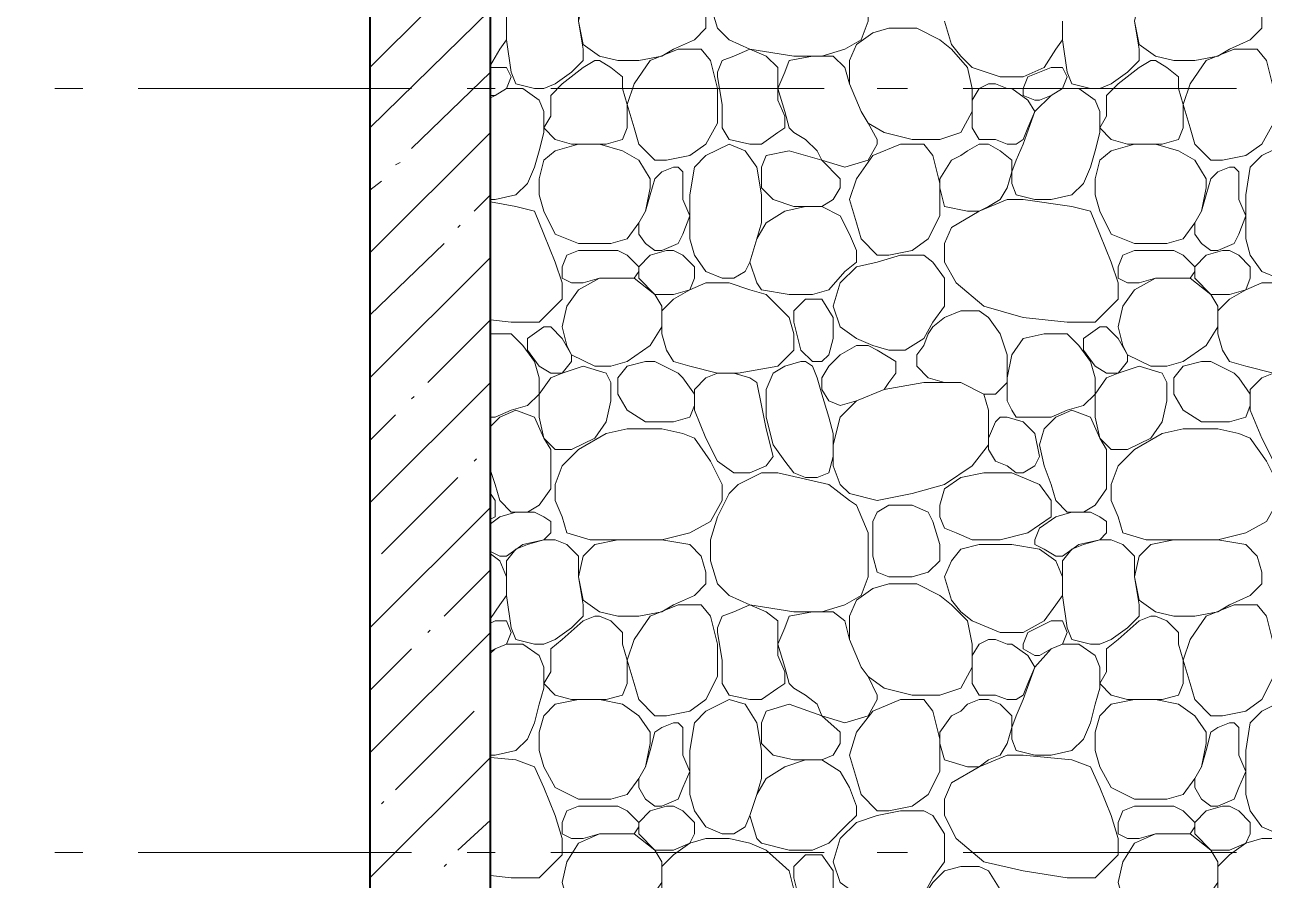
# Model space of a CAD drawing. Header units: millimetres. Extents: x -213547 to 415037, y -3642 to 106956.
# Drawn here: x -167266 to -165000, y 17206 to 18771 of the extents above; entities that cross this region are included whole.
import ezdxf

# ---------------------------------------------------------------- set-up
doc = ezdxf.new("R2010")
doc.units = ezdxf.units.MM

msp = doc.modelspace()

# ---------------------------------------------------------------- linework, layer by layer
at = {"lineweight": 40}
for points in [[(-166414.8, 15685.1), (-166414.8, 15816.5), (-166414.8, 19315.7), (-164711.8, 19315.7), (-164491.5, 19315.7), (-164491.5, 20239.2), (-164491.5, 20459.5), (-164491.5, 21959.2), (-164711.8, 21959.2), (-164711.8, 20459.5), (-168113.6, 20459.5), (-168113.6, 26831), (-168333.9, 26831), (-168333.9, 20239.2), (-168333.9, 16456.2), (-168333.9, 15604.7)], [(-168333.9, 15486), (-168113.6, 15486), (-167914.5, 15486), (-167914.5, 15706.3), (-168113.6, 15706.3), (-168113.6, 16456.2), (-168113.6, 20239.2), (-166635.1, 20239.2), (-166635.1, 19536), (-166635.1, 15816.5), (-166635.1, 15486), (-166414.8, 15486)]]:
    msp.add_lwpolyline(points, dxfattribs=at)
at = {"lineweight": 30}
msp.add_lwpolyline([(-166414.8, 16617.1), (-164711.8, 16617.1), (-164711.8, 19315.7), (-166414.8, 19315.7)], close=True, dxfattribs=at)
at = {"lineweight": 9}
for points in [[(-165859.9, 18714.1), (-165940.4, 18726.8), (-165978.5, 18743.8), (-165999.7, 18765), (-166012.4, 18807.3), (-166012.4, 18845.5), (-165999.7, 18887.8), (-165978.5, 18930.2), (-165961.6, 18947.1), (-165919.2, 18968.3), (-165889.5, 18968.3), (-165796.3, 18947.1), (-165758.2, 18917.5), (-165745.5, 18909), (-165724.3, 18858.2), (-165724.3, 18815.8), (-165724.3, 18777.7), (-165737, 18743.8), (-165766.7, 18726.8), (-165809, 18714.1)], [(-166385.2, 18777.7), (-166385.2, 18807.3), (-166368.2, 18828.5), (-166347.1, 18837), (-166317.4, 18845.5), (-166296.2, 18845.5), (-166275, 18837), (-166253.9, 18815.8), (-166253.9, 18777.7), (-166245.4, 18726.8), (-166245.4, 18714.1), (-166245.4, 18705.7), (-166266.6, 18684.5), (-166296.2, 18663.3), (-166317.4, 18654.8), (-166334.4, 18654.8), (-166368.2, 18663.3), (-166376.7, 18684.5), (-166385.2, 18743.8)], [(-165724.3, 18591.3), (-165694.7, 18574.3), (-165643.8, 18561.6), (-165593, 18561.6), (-165554.9, 18574.3), (-165533.7, 18612.5), (-165533.7, 18654.8), (-165542.2, 18692.9), (-165571.8, 18726.8), (-165593, 18743.8), (-165635.4, 18765), (-165686.2, 18765), (-165715.8, 18756.5), (-165745.5, 18735.3), (-165758.2, 18705.7), (-165758.2, 18663.3), (-165737, 18612.5)], [(-166143.7, 18553.1), (-166152.2, 18582.8), (-166164.9, 18625.2), (-166152.2, 18663.3), (-166122.5, 18705.7), (-166071.7, 18726.8), (-166029.3, 18726.8), (-166012.4, 18705.7), (-165999.7, 18654.8), (-165999.7, 18591.3), (-166020.9, 18553.1), (-166050.5, 18532), (-166092.9, 18523.5), (-166101.4, 18523.5), (-166114.1, 18523.5)], [(-165876.8, 18604), (-165876.8, 18582.8), (-165889.5, 18574.3), (-165919.2, 18553.1), (-165940.4, 18553.1), (-165978.5, 18561.6), (-165991.2, 18582.8), (-165991.2, 18625.2), (-165999.7, 18676), (-165999.7, 18684.5), (-165991.2, 18705.7), (-165970, 18714.1), (-165940.4, 18726.8), (-165910.7, 18714.1), (-165889.5, 18692.9), (-165889.5, 18676), (-165889.5, 18633.6)], [(-165127, 18553.1), (-165135.5, 18582.8), (-165148.2, 18625.2), (-165135.5, 18663.3), (-165105.8, 18705.7), (-165055, 18726.8), (-165012.6, 18726.8), (-164995.7, 18705.7), (-164983, 18654.8), (-164983, 18591.3), (-165004.1, 18553.1), (-165033.8, 18532), (-165076.2, 18523.5), (-165084.6, 18523.5), (-165097.3, 18523.5)], [(-166245.4, 18692.9), (-166283.5, 18663.3), (-166304.7, 18642.1), (-166304.7, 18604), (-166317.4, 18582.8), (-166296.2, 18561.6), (-166266.6, 18553.1), (-166245.4, 18553.1), (-166203, 18553.1), (-166173.4, 18561.6), (-166164.9, 18582.8), (-166164.9, 18625.2), (-166173.4, 18654.8), (-166173.4, 18676), (-166194.6, 18692.9), (-166215.7, 18705.7), (-166224.2, 18705.7)], [(-165228.7, 18692.9), (-165266.8, 18663.3), (-165288, 18642.1), (-165288, 18604), (-165300.7, 18582.8), (-165279.5, 18561.6), (-165249.8, 18553.1), (-165228.7, 18553.1), (-165186.3, 18553.1), (-165156.6, 18561.6), (-165148.2, 18582.8), (-165148.2, 18625.2), (-165156.6, 18654.8), (-165156.6, 18676), (-165177.8, 18692.9), (-165199, 18705.7), (-165207.5, 18705.7)], [(-165368.5, 18654.8), (-165389.6, 18642.1), (-165410.8, 18633.6), (-165419.3, 18633.6), (-165440.5, 18642.1), (-165440.5, 18654.8), (-165432, 18676), (-165389.6, 18692.9), (-165368.5, 18692.9), (-165360, 18676)], [(-165309.2, 18540.4), (-165300.7, 18574.3), (-165300.7, 18612.5), (-165309.2, 18633.6), (-165338.8, 18654.8), (-165368.5, 18654.8), (-165389.6, 18642.1), (-165419.3, 18612.5), (-165432, 18633.6), (-165461.7, 18654.8), (-165470.1, 18654.8), (-165491.3, 18663.3), (-165504, 18663.3), (-165521, 18654.8), (-165533.7, 18633.6), (-165533.7, 18612.5), (-165533.7, 18582.8), (-165521, 18561.6), (-165491.3, 18561.6), (-165470.1, 18553.1), (-165461.7, 18553.1), (-165453.2, 18553.1), (-165440.5, 18561.6), (-165432, 18582.8), (-165419.3, 18612.5), (-165440.5, 18553.1), (-165453.2, 18523.5), (-165461.7, 18502.3), (-165461.7, 18481.1), (-165453.2, 18459.9), (-165419.3, 18451.5), (-165389.6, 18451.5), (-165351.5, 18459.9), (-165330.3, 18481.1), (-165317.6, 18510.8)], [(-165809, 18523.5), (-165775.2, 18489.6), (-165775.2, 18472.7), (-165787.9, 18451.5), (-165809, 18438.8), (-165859.9, 18438.8), (-165898, 18451.5), (-165919.2, 18472.7), (-165919.2, 18510.8), (-165910.7, 18532), (-165868.4, 18540.4)], [(-165737, 18379.5), (-165745.5, 18409.1), (-165758.2, 18451.5), (-165745.5, 18489.6), (-165715.8, 18532), (-165665, 18553.1), (-165622.6, 18553.1), (-165605.7, 18532), (-165593, 18481.1), (-165593, 18421.8), (-165614.2, 18379.5), (-165643.8, 18358.3), (-165686.2, 18349.8), (-165694.7, 18349.8), (-165707.4, 18349.8)], [(-165504, 18438.8), (-165521, 18430.3), (-165542.2, 18430.3), (-165584.5, 18438.8), (-165593, 18472.7), (-165593, 18489.6), (-165571.8, 18523.5), (-165554.9, 18532), (-165542.2, 18540.4), (-165521, 18553.1), (-165504, 18553.1), (-165482.8, 18540.4), (-165461.7, 18523.5), (-165461.7, 18502.3), (-165470.1, 18472.7), (-165482.8, 18451.5)], [(-165584.5, 18371), (-165584.5, 18337.1), (-165563.3, 18299), (-165512.5, 18256.6), (-165440.5, 18235.4), (-165360, 18226.9), (-165309.2, 18226.9), (-165266.8, 18269.3), (-165266.8, 18299), (-165279.5, 18337.1), (-165300.7, 18387.9), (-165317.6, 18430.3), (-165351.5, 18438.8), (-165440.5, 18451.5), (-165470.1, 18451.5), (-165521, 18430.3), (-165571.8, 18400.6)], [(-166080.2, 18358.3), (-166092.9, 18358.3), (-166122.5, 18349.8), (-166143.7, 18328.6), (-166143.7, 18307.4), (-166114.1, 18277.8), (-166080.2, 18277.8), (-166050.5, 18286.3), (-166042, 18307.4), (-166042, 18328.6), (-166063.2, 18349.8)], [(-165063.4, 18358.3), (-165076.2, 18358.3), (-165105.8, 18349.8), (-165127, 18328.6), (-165127, 18307.4), (-165097.3, 18277.8), (-165063.4, 18277.8), (-165033.8, 18286.3), (-165025.3, 18307.4), (-165025.3, 18328.6), (-165046.5, 18349.8)], [(-165745.5, 18328.6), (-165707.4, 18337.1), (-165665, 18349.8), (-165622.6, 18349.8), (-165605.7, 18337.1), (-165584.5, 18307.4), (-165584.5, 18286.3), (-165584.5, 18256.6), (-165605.7, 18226.9), (-165622.6, 18197.3), (-165656.5, 18176.1), (-165686.2, 18176.1), (-165715.8, 18184.6), (-165745.5, 18197.3), (-165775.2, 18218.5), (-165787.9, 18256.6), (-165775.2, 18299)], [(-166266.6, 18167.6), (-166275, 18184.6), (-166283.5, 18218.5), (-166275, 18256.6), (-166253.9, 18286.3), (-166215.7, 18307.4), (-166152.2, 18307.4), (-166114.1, 18277.8), (-166101.4, 18256.6), (-166101.4, 18218.5), (-166122.5, 18184.6), (-166164.9, 18154.9), (-166194.6, 18146.5), (-166224.2, 18146.5)], [(-166080.2, 18154.9), (-166092.9, 18176.1), (-166101.4, 18205.8), (-166101.4, 18248.1), (-166080.2, 18269.3), (-166050.5, 18286.3), (-166020.9, 18299), (-165978.5, 18299), (-165940.4, 18286.3), (-165910.7, 18277.8), (-165868.4, 18235.4), (-165859.9, 18205.8), (-165859.9, 18176.1), (-165889.5, 18146.5), (-165961.6, 18133.7), (-165999.7, 18133.7), (-166050.5, 18146.5)], [(-165249.8, 18167.6), (-165258.3, 18184.6), (-165266.8, 18218.5), (-165258.3, 18256.6), (-165237.1, 18286.3), (-165199, 18307.4), (-165135.5, 18307.4), (-165097.3, 18277.8), (-165084.6, 18256.6), (-165084.6, 18218.5), (-165105.8, 18184.6), (-165148.2, 18154.9), (-165177.8, 18146.5), (-165207.5, 18146.5)], [(-165063.4, 18154.9), (-165076.2, 18176.1), (-165084.6, 18205.8), (-165084.6, 18248.1), (-165063.4, 18269.3), (-165033.8, 18286.3), (-165004.1, 18299), (-164961.8, 18299), (-164923.7, 18286.3), (-164894, 18277.8), (-164851.6, 18235.4), (-164843.2, 18205.8), (-164843.2, 18176.1), (-164872.8, 18146.5), (-164944.8, 18133.7), (-164983, 18133.7), (-165033.8, 18146.5)], [(-165838.7, 18269.3), (-165859.9, 18248.1), (-165859.9, 18226.9), (-165847.2, 18176.1), (-165826, 18154.9), (-165809, 18154.9), (-165796.3, 18167.6), (-165787.9, 18197.3), (-165787.9, 18235.4), (-165809, 18269.3)], [(-166266.6, 18167.6), (-166266.6, 18154.9), (-166283.5, 18133.7), (-166304.7, 18133.7), (-166325.9, 18146.5), (-166347.1, 18176.1), (-166347.1, 18197.3), (-166317.4, 18218.5), (-166304.7, 18218.5), (-166283.5, 18197.3)], [(-165470.1, 18125.3), (-165461.7, 18167.6), (-165440.5, 18197.3), (-165402.4, 18205.8), (-165360, 18205.8), (-165338.8, 18184.6), (-165317.6, 18154.9), (-165309.2, 18125.3), (-165309.2, 18095.6), (-165309.2, 18053.3), (-165300.7, 18015.1), (-165279.5, 17993.9), (-165249.8, 17993.9), (-165207.5, 18015.1), (-165186.3, 18044.8), (-165177.8, 18082.9), (-165177.8, 18116.8), (-165186.3, 18133.7), (-165228.7, 18146.5), (-165266.8, 18133.7), (-165288, 18133.7), (-165309.2, 18146.5), (-165330.3, 18176.1), (-165330.3, 18197.3), (-165300.7, 18218.5), (-165288, 18218.5), (-165266.8, 18197.3), (-165249.8, 18167.6), (-165249.8, 18154.9), (-165266.8, 18133.7), (-165288, 18125.3), (-165309.2, 18095.6), (-165330.3, 18074.4), (-165360, 18066), (-165389.6, 18053.3), (-165410.8, 18053.3), (-165453.2, 18053.3), (-165461.7, 18066), (-165470.1, 18082.9)], [(-166114.1, 18154.9), (-166131, 18154.9), (-166164.9, 18146.5), (-166181.8, 18125.3), (-166181.8, 18095.6), (-166164.9, 18066), (-166131, 18044.8), (-166080.2, 18044.8), (-166050.5, 18053.3), (-166042, 18074.4), (-166042, 18095.6), (-166063.2, 18125.3), (-166071.7, 18133.7)], [(-165847.2, 18154.9), (-165838.7, 18154.9), (-165826, 18146.5), (-165817.5, 18125.3), (-165809, 18095.6), (-165796.3, 18053.3), (-165787.9, 18023.6), (-165787.9, 17981.2), (-165796.3, 17951.6), (-165817.5, 17943.1), (-165838.7, 17943.1), (-165859.9, 17951.6), (-165876.8, 17972.8), (-165898, 18002.4), (-165910.7, 18053.3), (-165910.7, 18104.1), (-165898, 18133.7), (-165876.8, 18146.5)], [(-165097.3, 18154.9), (-165114.3, 18154.9), (-165148.2, 18146.5), (-165165.1, 18125.3), (-165165.1, 18095.6), (-165148.2, 18066), (-165114.3, 18044.8), (-165063.4, 18044.8), (-165033.8, 18053.3), (-165025.3, 18074.4), (-165025.3, 18095.6), (-165046.5, 18125.3), (-165055, 18133.7)], [(-166283.5, 18133.7), (-166245.4, 18146.5), (-166203, 18133.7), (-166194.6, 18116.8), (-166194.6, 18082.9), (-166203, 18044.8), (-166224.2, 18015.1), (-166266.6, 17993.9), (-166296.2, 17993.9), (-166317.4, 18015.1), (-166325.9, 18053.3), (-166325.9, 18095.6), (-166304.7, 18125.3)], [(-165919.2, 18074.4), (-165910.7, 18032.1), (-165898, 17981.2), (-165910.7, 17964.3), (-165940.4, 17951.6), (-165970, 17951.6), (-165999.7, 17972.8), (-166020.9, 18015.1), (-166042, 18066), (-166042, 18104.1), (-166020.9, 18125.3), (-165999.7, 18133.7), (-165970, 18133.7), (-165940.4, 18125.3), (-165927.7, 18116.8)], [(-164902.5, 18074.4), (-164894, 18032.1), (-164881.3, 17981.2), (-164894, 17964.3), (-164923.7, 17951.6), (-164953.3, 17951.6), (-164983, 17972.8), (-165004.1, 18015.1), (-165025.3, 18066), (-165025.3, 18104.1), (-165004.1, 18125.3), (-164983, 18133.7), (-164953.3, 18133.7), (-164923.7, 18125.3), (-164910.9, 18116.8)], [(-165300.7, 18015.1), (-165288, 17993.9), (-165288, 17964.3), (-165288, 17921.9), (-165309.2, 17892.3), (-165330.3, 17879.6), (-165360, 17879.6), (-165381.2, 17900.8), (-165389.6, 17930.4), (-165402.4, 17964.3), (-165410.8, 18002.4), (-165402.4, 18032.1), (-165381.2, 18053.3), (-165351.5, 18066), (-165317.6, 18053.3)], [(-165440.5, 18044.8), (-165470.1, 18053.3), (-165482.8, 18053.3), (-165491.3, 18044.8), (-165504, 18015.1), (-165504, 17993.9), (-165491.3, 17972.8), (-165470.1, 17964.3), (-165453.2, 17951.6), (-165440.5, 17951.6), (-165419.3, 17964.3), (-165410.8, 17981.2), (-165419.3, 18023.6)], [(-166232.7, 17828.7), (-166275, 17841.4), (-166283.5, 17871.1), (-166296.2, 17900.8), (-166296.2, 17930.4), (-166283.5, 17964.3), (-166253.9, 17993.9), (-166203, 18023.6), (-166164.9, 18032.1), (-166101.4, 18032.1), (-166063.2, 18023.6), (-166042, 18015.1), (-166012.4, 17972.8), (-165991.2, 17930.4), (-165991.2, 17900.8), (-166012.4, 17862.6), (-166050.5, 17841.4), (-166101.4, 17828.7), (-166164.9, 17828.7)], [(-165216, 17828.7), (-165258.3, 17841.4), (-165266.8, 17871.1), (-165279.5, 17900.8), (-165279.5, 17930.4), (-165266.8, 17964.3), (-165237.1, 17993.9), (-165186.3, 18023.6), (-165148.2, 18032.1), (-165084.6, 18032.1), (-165046.5, 18023.6), (-165025.3, 18015.1), (-164995.7, 17972.8), (-164974.5, 17930.4), (-164974.5, 17900.8), (-164995.7, 17862.6), (-165033.8, 17841.4), (-165084.6, 17828.7), (-165148.2, 17828.7)], [(-165859.9, 17697.4), (-165940.4, 17710.1), (-165978.5, 17727.1), (-165999.7, 17748.2), (-166012.4, 17790.6), (-166012.4, 17828.7), (-165999.7, 17871.1), (-165978.5, 17913.5), (-165961.6, 17930.4), (-165919.2, 17951.6), (-165889.5, 17951.6), (-165796.3, 17930.4), (-165758.2, 17900.8), (-165745.5, 17892.3), (-165724.3, 17841.4), (-165724.3, 17799.1), (-165724.3, 17761), (-165737, 17727.1), (-165766.7, 17710.1), (-165809, 17697.4)], [(-165593, 17871.1), (-165584.5, 17849.9), (-165563.3, 17841.4), (-165533.7, 17828.7), (-165482.8, 17828.7), (-165432, 17841.4), (-165389.6, 17871.1), (-165389.6, 17900.8), (-165410.8, 17930.4), (-165461.7, 17951.6), (-165512.5, 17951.6), (-165554.9, 17943.1), (-165584.5, 17921.9), (-165593, 17892.3)], [(-165715.8, 17799.1), (-165707.4, 17769.4), (-165686.2, 17761), (-165643.8, 17761), (-165614.2, 17769.4), (-165593, 17790.6), (-165593, 17820.3), (-165605.7, 17862.6), (-165614.2, 17879.6), (-165643.8, 17892.3), (-165686.2, 17892.3), (-165707.4, 17879.6), (-165715.8, 17862.6)], [(-165410.8, 17849.9), (-165419.3, 17828.7), (-165419.3, 17820.3), (-165402.4, 17811.8), (-165381.2, 17799.1), (-165368.5, 17799.1), (-165338.8, 17820.3), (-165300.7, 17828.7), (-165288, 17841.4), (-165288, 17862.6), (-165300.7, 17871.1), (-165317.6, 17879.6), (-165351.5, 17879.6), (-165381.2, 17871.1)], [(-166385.2, 17761), (-166385.2, 17790.6), (-166368.2, 17811.8), (-166347.1, 17820.3), (-166317.4, 17828.7), (-166296.2, 17828.7), (-166275, 17820.3), (-166253.9, 17799.1), (-166253.9, 17761), (-166245.4, 17710.1), (-166245.4, 17697.4), (-166245.4, 17688.9), (-166266.6, 17667.8), (-166296.2, 17646.6), (-166317.4, 17638.1), (-166334.4, 17638.1), (-166368.2, 17646.6), (-166376.7, 17667.8), (-166385.2, 17727.1)], [(-165461.7, 17820.3), (-165491.3, 17820.3), (-165521, 17820.3), (-165554.9, 17811.8), (-165571.8, 17790.6), (-165584.5, 17761), (-165571.8, 17718.6), (-165554.9, 17697.4), (-165533.7, 17680.5), (-165482.8, 17659.3), (-165440.5, 17659.3), (-165402.4, 17680.5), (-165381.2, 17710.1), (-165368.5, 17727.1), (-165360, 17667.8), (-165351.5, 17646.6), (-165317.6, 17638.1), (-165300.7, 17638.1), (-165279.5, 17646.6), (-165249.8, 17667.8), (-165228.7, 17688.9), (-165228.7, 17697.4), (-165228.7, 17710.1), (-165237.1, 17761), (-165237.1, 17799.1), (-165258.3, 17820.3), (-165279.5, 17828.7), (-165300.7, 17828.7), (-165330.3, 17820.3), (-165351.5, 17811.8), (-165368.5, 17790.6), (-165368.5, 17761), (-165381.2, 17790.6), (-165410.8, 17811.8)], [(-165724.3, 17578.8), (-165694.7, 17557.6), (-165643.8, 17544.9), (-165593, 17544.9), (-165554.9, 17557.6), (-165533.7, 17595.7), (-165533.7, 17638.1), (-165542.2, 17680.5), (-165571.8, 17710.1), (-165593, 17727.1), (-165635.4, 17748.2), (-165686.2, 17748.2), (-165715.8, 17739.8), (-165745.5, 17718.6), (-165758.2, 17688.9), (-165758.2, 17646.6), (-165737, 17595.7)], [(-166143.7, 17536.4), (-166152.2, 17566.1), (-166164.9, 17608.4), (-166152.2, 17646.6), (-166122.5, 17688.9), (-166071.7, 17710.1), (-166029.3, 17710.1), (-166012.4, 17688.9), (-165999.7, 17638.1), (-165999.7, 17578.8), (-166020.9, 17536.4), (-166050.5, 17515.2), (-166092.9, 17506.8), (-166101.4, 17506.8), (-166114.1, 17506.8)], [(-165876.8, 17587.3), (-165876.8, 17566.1), (-165889.5, 17557.6), (-165919.2, 17536.4), (-165940.4, 17536.4), (-165978.5, 17544.9), (-165991.2, 17566.1), (-165991.2, 17608.4), (-165999.7, 17659.3), (-165999.7, 17667.8), (-165991.2, 17688.9), (-165970, 17697.4), (-165940.4, 17710.1), (-165910.7, 17697.4), (-165889.5, 17680.5), (-165889.5, 17659.3), (-165889.5, 17616.9)], [(-165127, 17536.4), (-165135.5, 17566.1), (-165148.2, 17608.4), (-165135.5, 17646.6), (-165105.8, 17688.9), (-165055, 17710.1), (-165012.6, 17710.1), (-164995.7, 17688.9), (-164983, 17638.1), (-164983, 17578.8), (-165004.1, 17536.4), (-165033.8, 17515.2), (-165076.2, 17506.8), (-165084.6, 17506.8), (-165097.3, 17506.8)], [(-166245.4, 17680.5), (-166283.5, 17646.6), (-166304.7, 17629.6), (-166304.7, 17587.3), (-166317.4, 17566.1), (-166296.2, 17544.9), (-166266.6, 17536.4), (-166245.4, 17536.4), (-166203, 17536.4), (-166173.4, 17544.9), (-166164.9, 17566.1), (-166164.9, 17608.4), (-166173.4, 17638.1), (-166173.4, 17659.3), (-166194.6, 17680.5), (-166215.7, 17688.9), (-166224.2, 17688.9)], [(-165368.5, 17638.1), (-165389.6, 17629.6), (-165410.8, 17616.9), (-165419.3, 17616.9), (-165440.5, 17629.6), (-165440.5, 17638.1), (-165432, 17659.3), (-165389.6, 17680.5), (-165368.5, 17680.5), (-165360, 17659.3)], [(-165228.7, 17680.5), (-165266.8, 17646.6), (-165288, 17629.6), (-165288, 17587.3), (-165300.7, 17566.1), (-165279.5, 17544.9), (-165249.8, 17536.4), (-165228.7, 17536.4), (-165186.3, 17536.4), (-165156.6, 17544.9), (-165148.2, 17566.1), (-165148.2, 17608.4), (-165156.6, 17638.1), (-165156.6, 17659.3), (-165177.8, 17680.5), (-165199, 17688.9), (-165207.5, 17688.9)], [(-165309.2, 17528), (-165300.7, 17557.6), (-165300.7, 17595.7), (-165309.2, 17616.9), (-165338.8, 17638.1), (-165368.5, 17638.1), (-165389.6, 17629.6), (-165419.3, 17595.7), (-165432, 17616.9), (-165461.7, 17638.1), (-165470.1, 17638.1), (-165491.3, 17646.6), (-165504, 17646.6), (-165521, 17638.1), (-165533.7, 17616.9), (-165533.7, 17595.7), (-165533.7, 17566.1), (-165521, 17544.9), (-165491.3, 17544.9), (-165470.1, 17536.4), (-165461.7, 17536.4), (-165453.2, 17536.4), (-165440.5, 17544.9), (-165432, 17566.1), (-165419.3, 17595.7), (-165440.5, 17536.4), (-165453.2, 17506.8), (-165461.7, 17485.6), (-165461.7, 17464.4), (-165453.2, 17443.2), (-165419.3, 17434.8), (-165389.6, 17434.8), (-165351.5, 17443.2), (-165330.3, 17464.4), (-165317.6, 17494.1)], [(-165809, 17506.8), (-165775.2, 17477.1), (-165775.2, 17455.9), (-165787.9, 17434.8), (-165809, 17426.3), (-165859.9, 17426.3), (-165898, 17434.8), (-165919.2, 17455.9), (-165919.2, 17494.1), (-165910.7, 17515.2), (-165868.4, 17528)], [(-165737, 17362.7), (-165745.5, 17392.4), (-165758.2, 17434.8), (-165745.5, 17477.1), (-165715.8, 17515.2), (-165665, 17536.4), (-165622.6, 17536.4), (-165605.7, 17515.2), (-165593, 17464.4), (-165593, 17405.1), (-165614.2, 17362.7), (-165643.8, 17341.6), (-165686.2, 17333.1), (-165694.7, 17333.1), (-165707.4, 17333.1)], [(-165504, 17426.3), (-165521, 17413.6), (-165542.2, 17413.6), (-165584.5, 17426.3), (-165593, 17455.9), (-165593, 17477.1), (-165571.8, 17506.8), (-165554.9, 17515.2), (-165542.2, 17528), (-165521, 17536.4), (-165504, 17536.4), (-165482.8, 17528), (-165461.7, 17506.8), (-165461.7, 17485.6), (-165470.1, 17455.9), (-165482.8, 17434.8)], [(-165584.5, 17354.3), (-165584.5, 17324.6), (-165563.3, 17282.2), (-165512.5, 17239.9), (-165440.5, 17222.9), (-165360, 17210.2), (-165309.2, 17210.2), (-165266.8, 17252.6), (-165266.8, 17282.2), (-165279.5, 17324.6), (-165300.7, 17375.4), (-165317.6, 17413.6), (-165351.5, 17426.3), (-165440.5, 17434.8), (-165470.1, 17434.8), (-165521, 17413.6), (-165571.8, 17383.9)], [(-166080.2, 17341.6), (-166092.9, 17341.6), (-166122.5, 17333.1), (-166143.7, 17311.9), (-166143.7, 17290.7), (-166114.1, 17261.1), (-166080.2, 17261.1), (-166050.5, 17273.8), (-166042, 17290.7), (-166042, 17311.9), (-166063.2, 17333.1)], [(-165063.4, 17341.6), (-165076.2, 17341.6), (-165105.8, 17333.1), (-165127, 17311.9), (-165127, 17290.7), (-165097.3, 17261.1), (-165063.4, 17261.1), (-165033.8, 17273.8), (-165025.3, 17290.7), (-165025.3, 17311.9), (-165046.5, 17333.1)], [(-165745.5, 17311.9), (-165707.4, 17324.6), (-165665, 17333.1), (-165622.6, 17333.1), (-165605.7, 17324.6), (-165584.5, 17290.7), (-165584.5, 17273.8), (-165584.5, 17239.9), (-165605.7, 17210.2), (-165622.6, 17180.6), (-165656.5, 17159.4), (-165686.2, 17159.4), (-165715.8, 17172.1), (-165745.5, 17180.6), (-165775.2, 17201.8), (-165787.9, 17239.9), (-165775.2, 17282.2)], [(-166266.6, 17150.9), (-166275, 17172.1), (-166283.5, 17201.8), (-166275, 17239.9), (-166253.9, 17273.8), (-166215.7, 17290.7), (-166152.2, 17290.7), (-166114.1, 17261.1), (-166101.4, 17239.9), (-166101.4, 17201.8), (-166122.5, 17172.1), (-166164.9, 17138.2), (-166194.6, 17129.7), (-166224.2, 17129.7)], [(-166080.2, 17138.2), (-166092.9, 17159.4), (-166101.4, 17189), (-166101.4, 17231.4), (-166080.2, 17252.6), (-166050.5, 17273.8), (-166020.9, 17282.2), (-165978.5, 17282.2), (-165940.4, 17273.8), (-165910.7, 17261.1), (-165868.4, 17222.9), (-165859.9, 17189), (-165859.9, 17159.4), (-165889.5, 17129.7), (-165961.6, 17121.3), (-165999.7, 17121.3), (-166050.5, 17129.7)], [(-165249.8, 17150.9), (-165258.3, 17172.1), (-165266.8, 17201.8), (-165258.3, 17239.9), (-165237.1, 17273.8), (-165199, 17290.7), (-165135.5, 17290.7), (-165097.3, 17261.1), (-165084.6, 17239.9), (-165084.6, 17201.8), (-165105.8, 17172.1), (-165148.2, 17138.2), (-165177.8, 17129.7), (-165207.5, 17129.7)], [(-165063.4, 17138.2), (-165076.2, 17159.4), (-165084.6, 17189), (-165084.6, 17231.4), (-165063.4, 17252.6), (-165033.8, 17273.8), (-165004.1, 17282.2), (-164961.8, 17282.2), (-164923.7, 17273.8), (-164894, 17261.1), (-164851.6, 17222.9), (-164843.2, 17189), (-164843.2, 17159.4), (-164872.8, 17129.7), (-164944.8, 17121.3), (-164983, 17121.3), (-165033.8, 17129.7)], [(-165838.7, 17252.6), (-165859.9, 17231.4), (-165859.9, 17210.2), (-165847.2, 17159.4), (-165826, 17138.2), (-165809, 17138.2), (-165796.3, 17150.9), (-165787.9, 17180.6), (-165787.9, 17222.9), (-165809, 17252.6)]]:
    msp.add_lwpolyline(points, close=True, dxfattribs=at)
for points in [[(-166101.4, 18845.5), (-166050.5, 18837), (-166029.3, 18815.8), (-166020.9, 18786.1), (-166020.9, 18765), (-166042, 18743.8), (-166080.2, 18726.8), (-166101.4, 18714.1), (-166143.7, 18705.7), (-166181.8, 18705.7), (-166215.7, 18714.1), (-166245.4, 18735.3), (-166253.9, 18777.7), (-166245.4, 18815.8), (-166224.2, 18837), (-166181.8, 18845.5), (-166122.5, 18845.5)], [(-165084.6, 18845.5), (-165033.8, 18837), (-165012.6, 18815.8), (-165004.1, 18786.1), (-165004.1, 18765), (-165025.3, 18743.8), (-165063.4, 18726.8), (-165084.6, 18714.1), (-165127, 18705.7), (-165165.1, 18705.7), (-165199, 18714.1), (-165228.7, 18735.3), (-165237.1, 18777.7), (-165228.7, 18815.8), (-165207.5, 18837), (-165165.1, 18845.5), (-165105.8, 18845.5)], [(-166635.1, 18582.8), (-166414.8, 18798.9)], [(-166635.1, 18692.9), (-166529.2, 18798.9)], [(-165584.5, 18777.7), (-165571.8, 18735.3), (-165554.9, 18714.1), (-165533.7, 18692.9), (-165482.8, 18676), (-165440.5, 18676), (-165402.4, 18692.9), (-165381.2, 18726.8), (-165368.5, 18743.8), (-165360, 18684.5), (-165351.5, 18663.3), (-165317.6, 18654.8), (-165300.7, 18654.8), (-165279.5, 18663.3), (-165249.8, 18684.5), (-165228.7, 18705.7), (-165228.7, 18714.1), (-165228.7, 18726.8), (-165237.1, 18777.7)], [(-165368.5, 18743.8), (-165368.5, 18777.7)], [(-166414.8, 18697.2), (-166397.9, 18726.8), (-166385.2, 18743.8)], [(-165758.2, 18663.3), (-165766.7, 18692.9), (-165787.9, 18714.1), (-165826, 18714.1), (-165868.4, 18705.7), (-165876.8, 18684.5), (-165889.5, 18654.8), (-165876.8, 18612.5), (-165868.4, 18582.8), (-165859.9, 18574.3), (-165838.7, 18561.6), (-165817.5, 18540.4), (-165809, 18523.5), (-165766.7, 18510.8), (-165724.3, 18523.5), (-165707.4, 18553.1), (-165707.4, 18561.6), (-165724.3, 18591.3)], [(-166558.9, 18544.7), (-166414.8, 18684.5)], [(-166414.8, 18692.9), (-166406.4, 18692.9), (-166385.2, 18692.9), (-166376.7, 18676), (-166385.2, 18654.8), (-166406.4, 18642.1), (-166414.8, 18642.1)], [(-167211.3, 18654.8), (-167160.4, 18654.8)], [(-167058.8, 18654.8), (-166558.9, 18654.8)], [(-166457.2, 18654.8), (-166406.4, 18654.8)], [(-166414.8, 18451.5), (-166406.4, 18451.5), (-166368.2, 18459.9), (-166347.1, 18481.1), (-166334.4, 18510.8), (-166325.9, 18540.4), (-166317.4, 18574.3), (-166317.4, 18612.5), (-166325.9, 18633.6), (-166355.5, 18654.8), (-166385.2, 18654.8), (-166406.4, 18642.1), (-166414.8, 18637.9)], [(-166304.7, 18654.8), (-165804.8, 18654.8)], [(-165707.4, 18654.8), (-165652.3, 18654.8)], [(-165550.6, 18654.8), (-165050.7, 18654.8)], [(-166635.1, 18354), (-166414.8, 18574.3)], [(-166131, 18430.3), (-166143.7, 18409.1), (-166164.9, 18379.5), (-166194.6, 18371), (-166253.9, 18371), (-166296.2, 18387.9), (-166317.4, 18430.3), (-166325.9, 18459.9), (-166325.9, 18489.6), (-166317.4, 18523.5), (-166296.2, 18540.4), (-166253.9, 18553.1), (-166215.7, 18553.1), (-166173.4, 18540.4), (-166143.7, 18523.5), (-166122.5, 18489.6), (-166122.5, 18472.7), (-166131, 18430.3), (-166122.5, 18459.9), (-166114.1, 18489.6), (-166101.4, 18502.3), (-166080.2, 18510.8), (-166071.7, 18510.8), (-166063.2, 18502.3), (-166063.2, 18451.5), (-166050.5, 18421.8), (-166063.2, 18387.9), (-166071.7, 18371), (-166101.4, 18358.3), (-166114.1, 18358.3), (-166131, 18371), (-166143.7, 18387.9), (-166143.7, 18409.1)], [(-165940.4, 18337.1), (-165948.8, 18320.1), (-165970, 18307.4), (-165991.2, 18307.4), (-166020.9, 18320.1), (-166042, 18349.8), (-166050.5, 18379.5), (-166050.5, 18409.1), (-166050.5, 18459.9), (-166042, 18510.8), (-166020.9, 18532), (-165978.5, 18553.1), (-165948.8, 18540.4), (-165927.7, 18510.8), (-165919.2, 18459.9), (-165919.2, 18409.1), (-165927.7, 18379.5)], [(-165605.7, 18561.6), (-165643.8, 18561.6)], [(-165114.3, 18430.3), (-165127, 18409.1), (-165148.2, 18379.5), (-165177.8, 18371), (-165237.1, 18371), (-165279.5, 18387.9), (-165300.7, 18430.3), (-165309.2, 18459.9), (-165309.2, 18489.6), (-165300.7, 18523.5), (-165279.5, 18540.4), (-165237.1, 18553.1), (-165199, 18553.1), (-165156.6, 18540.4), (-165127, 18523.5), (-165105.8, 18489.6), (-165105.8, 18472.7), (-165114.3, 18430.3), (-165105.8, 18459.9), (-165097.3, 18489.6), (-165084.6, 18502.3), (-165063.4, 18510.8), (-165055, 18510.8), (-165046.5, 18502.3), (-165046.5, 18451.5), (-165033.8, 18421.8), (-165046.5, 18387.9), (-165055, 18371), (-165084.6, 18358.3), (-165097.3, 18358.3), (-165114.3, 18371), (-165127, 18387.9), (-165127, 18409.1)], [(-164923.7, 18337.1), (-164932.1, 18320.1), (-164953.3, 18307.4), (-164974.5, 18307.4), (-165004.1, 18320.1), (-165025.3, 18349.8), (-165033.8, 18379.5), (-165033.8, 18409.1), (-165033.8, 18459.9), (-165025.3, 18510.8), (-165004.1, 18532), (-164961.8, 18553.1), (-164932.1, 18540.4), (-164910.9, 18510.8), (-164902.5, 18459.9), (-164902.5, 18409.1), (-164910.9, 18379.5)], [(-166588.5, 18515), (-166580.1, 18519.3)], [(-166635.1, 18468.4), (-166614, 18485.4)], [(-166444.5, 18430.3), (-166414.8, 18459.9)], [(-166414.8, 18231.2), (-166376.7, 18226.9), (-166325.9, 18226.9), (-166283.5, 18269.3), (-166283.5, 18299), (-166296.2, 18337.1), (-166317.4, 18387.9), (-166334.4, 18430.3), (-166368.2, 18438.8), (-166414.8, 18447.2)], [(-165919.2, 18286.3), (-165927.7, 18299), (-165940.4, 18337.1), (-165927.7, 18379.5), (-165910.7, 18409.1), (-165876.8, 18430.3), (-165838.7, 18438.8), (-165809, 18438.8), (-165775.2, 18421.8), (-165758.2, 18387.9), (-165745.5, 18358.3), (-165745.5, 18337.1), (-165766.7, 18320.1), (-165796.3, 18286.3), (-165826, 18277.8), (-165868.4, 18277.8), (-165919.2, 18286.3), (-165868.4, 18277.8)], [(-166474.2, 18400.6), (-166469.9, 18404.9)], [(-166635.1, 18239.7), (-166499.6, 18371)], [(-166143.7, 18328.6), (-166164.9, 18349.8), (-166181.8, 18358.3), (-166224.2, 18358.3), (-166253.9, 18358.3), (-166275, 18349.8), (-166283.5, 18328.6), (-166283.5, 18307.4), (-166266.6, 18299), (-166245.4, 18299), (-166215.7, 18307.4), (-166152.2, 18307.4), (-166143.7, 18320.1)], [(-165127, 18328.6), (-165148.2, 18349.8), (-165165.1, 18358.3), (-165207.5, 18358.3), (-165237.1, 18358.3), (-165258.3, 18349.8), (-165266.8, 18328.6), (-165266.8, 18307.4), (-165249.8, 18299), (-165228.7, 18299), (-165199, 18307.4), (-165135.5, 18307.4), (-165127, 18320.1)], [(-166635.1, 18125.3), (-166414.8, 18345.6)], [(-165470.1, 18104.1), (-165470.1, 18133.7), (-165470.1, 18167.6), (-165482.8, 18205.8), (-165504, 18235.4), (-165521, 18248.1), (-165554.9, 18248.1), (-165584.5, 18235.4), (-165605.7, 18218.5), (-165614.2, 18205.8), (-165622.6, 18184.6), (-165635.4, 18167.6), (-165635.4, 18146.5), (-165614.2, 18125.3), (-165584.5, 18116.8)], [(-166529.2, 18116.8), (-166414.8, 18231.2)], [(-166414.8, 18205.8), (-166376.7, 18205.8), (-166355.5, 18184.6), (-166334.4, 18154.9), (-166325.9, 18125.3), (-166325.9, 18095.6), (-166347.1, 18074.4), (-166376.7, 18066), (-166406.4, 18053.3), (-166414.8, 18053.3)], [(-165512.5, 18095.6), (-165554.9, 18116.8), (-165622.6, 18116.8), (-165694.7, 18104.1), (-165686.2, 18116.8), (-165673.5, 18133.7), (-165673.5, 18154.9), (-165707.4, 18176.1), (-165724.3, 18184.6), (-165745.5, 18184.6), (-165775.2, 18167.6), (-165796.3, 18146.5), (-165809, 18125.3), (-165809, 18104.1), (-165796.3, 18082.9), (-165775.2, 18074.4), (-165745.5, 18082.9), (-165694.7, 18104.1)], [(-166635.1, 17896.5), (-166414.8, 18116.8)], [(-165470.1, 18116.8), (-165491.3, 18095.6), (-165512.5, 18095.6), (-165504, 18066), (-165504, 18002.4), (-165533.7, 17964.3), (-165584.5, 17930.4), (-165643.8, 17913.5), (-165707.4, 17900.8), (-165758.2, 17913.5), (-165775.2, 17930.4), (-165787.9, 17964.3), (-165787.9, 18002.4), (-165775.2, 18053.3), (-165745.5, 18082.9)], [(-166558.9, 18087.1), (-166554.6, 18091.4)], [(-165910.7, 18053.3), (-165910.7, 18095.6)], [(-166414.8, 18036.3), (-166397.9, 18053.3), (-166368.2, 18066), (-166334.4, 18053.3), (-166317.4, 18015.1), (-166304.7, 17993.9), (-166304.7, 17964.3), (-166304.7, 17921.9), (-166325.9, 17892.3), (-166347.1, 17879.6), (-166376.7, 17879.6), (-166397.9, 17900.8), (-166406.4, 17930.4), (-166414.8, 17955.8)], [(-166635.1, 18010.9), (-166588.5, 18057.5)], [(-166414.8, 18002.4), (-166414.8, 18002.4)], [(-166444.5, 17972.8), (-166440.3, 17977)], [(-166614, 17803.3), (-166474.2, 17943.1)], [(-166414.8, 17913.5), (-166406.4, 17900.8), (-166406.4, 17871.1), (-166414.8, 17866.9)], [(-166635.1, 17667.8), (-166414.8, 17888)], [(-166414.8, 17807.6), (-166397.9, 17799.1), (-166385.2, 17799.1), (-166355.5, 17820.3), (-166317.4, 17828.7), (-166304.7, 17841.4), (-166304.7, 17862.6), (-166317.4, 17871.1), (-166334.4, 17879.6), (-166368.2, 17879.6), (-166397.9, 17871.1), (-166414.8, 17858.4)], [(-166101.4, 17828.7), (-166050.5, 17820.3), (-166029.3, 17799.1), (-166020.9, 17769.4), (-166020.9, 17748.2), (-166042, 17727.1), (-166080.2, 17710.1), (-166101.4, 17697.4), (-166143.7, 17688.9), (-166181.8, 17688.9), (-166215.7, 17697.4), (-166245.4, 17718.6), (-166253.9, 17761), (-166245.4, 17799.1), (-166224.2, 17820.3), (-166181.8, 17828.7), (-166122.5, 17828.7)], [(-165084.6, 17828.7), (-165033.8, 17820.3), (-165012.6, 17799.1), (-165004.1, 17769.4), (-165004.1, 17748.2), (-165025.3, 17727.1), (-165063.4, 17710.1), (-165084.6, 17697.4), (-165127, 17688.9), (-165165.1, 17688.9), (-165199, 17697.4), (-165228.7, 17718.6), (-165237.1, 17761), (-165228.7, 17799.1), (-165207.5, 17820.3), (-165165.1, 17828.7), (-165105.8, 17828.7)], [(-166385.2, 17761), (-166397.9, 17790.6), (-166414.8, 17803.3)], [(-166499.6, 17688.9), (-166414.8, 17773.7)], [(-165368.5, 17727.1), (-165368.5, 17761)], [(-166414.8, 17684.7), (-166397.9, 17710.1), (-166385.2, 17727.1)], [(-166414.8, 17676.2), (-166406.4, 17680.5), (-166385.2, 17680.5), (-166376.7, 17659.3), (-166385.2, 17638.1), (-166406.4, 17629.6), (-166414.8, 17625.4)], [(-165758.2, 17646.6), (-165766.7, 17680.5), (-165787.9, 17697.4), (-165826, 17697.4), (-165868.4, 17688.9), (-165876.8, 17667.8), (-165889.5, 17638.1), (-165876.8, 17595.7), (-165868.4, 17566.1), (-165859.9, 17557.6), (-165838.7, 17544.9), (-165817.5, 17528), (-165809, 17506.8), (-165766.7, 17494.1), (-165724.3, 17506.8), (-165707.4, 17536.4), (-165707.4, 17544.9), (-165724.3, 17578.8)], [(-166635.1, 17439), (-166414.8, 17659.3)], [(-166529.2, 17659.3), (-166525, 17663.5)], [(-166414.8, 17434.8), (-166406.4, 17434.8), (-166368.2, 17443.2), (-166347.1, 17464.4), (-166334.4, 17494.1), (-166325.9, 17528), (-166317.4, 17557.6), (-166317.4, 17595.7), (-166325.9, 17616.9), (-166355.5, 17638.1), (-166385.2, 17638.1), (-166406.4, 17629.6), (-166414.8, 17621.2)], [(-166635.1, 17553.4), (-166558.9, 17629.6)], [(-166414.8, 17544.9), (-166414.8, 17544.9)], [(-165605.7, 17544.9), (-165643.8, 17544.9)], [(-166131, 17413.6), (-166143.7, 17392.4), (-166164.9, 17362.7), (-166194.6, 17354.3), (-166253.9, 17354.3), (-166296.2, 17375.4), (-166317.4, 17413.6), (-166325.9, 17443.2), (-166325.9, 17477.1), (-166317.4, 17506.8), (-166296.2, 17528), (-166253.9, 17536.4), (-166215.7, 17536.4), (-166173.4, 17528), (-166143.7, 17506.8), (-166122.5, 17477.1), (-166122.5, 17455.9), (-166131, 17413.6), (-166122.5, 17443.2), (-166114.1, 17477.1), (-166101.4, 17485.6), (-166080.2, 17494.1), (-166071.7, 17494.1), (-166063.2, 17485.6), (-166063.2, 17434.8), (-166050.5, 17405.1), (-166063.2, 17375.4), (-166071.7, 17354.3), (-166101.4, 17341.6), (-166114.1, 17341.6), (-166131, 17354.3), (-166143.7, 17375.4), (-166143.7, 17392.4)], [(-165940.4, 17324.6), (-165948.8, 17303.4), (-165970, 17290.7), (-165991.2, 17290.7), (-166020.9, 17303.4), (-166042, 17333.1), (-166050.5, 17362.7), (-166050.5, 17392.4), (-166050.5, 17443.2), (-166042, 17494.1), (-166020.9, 17515.2), (-165978.5, 17536.4), (-165948.8, 17528), (-165927.7, 17494.1), (-165919.2, 17443.2), (-165919.2, 17392.4), (-165927.7, 17362.7)], [(-165114.3, 17413.6), (-165127, 17392.4), (-165148.2, 17362.7), (-165177.8, 17354.3), (-165237.1, 17354.3), (-165279.5, 17375.4), (-165300.7, 17413.6), (-165309.2, 17443.2), (-165309.2, 17477.1), (-165300.7, 17506.8), (-165279.5, 17528), (-165237.1, 17536.4), (-165199, 17536.4), (-165156.6, 17528), (-165127, 17506.8), (-165105.8, 17477.1), (-165105.8, 17455.9), (-165114.3, 17413.6), (-165105.8, 17443.2), (-165097.3, 17477.1), (-165084.6, 17485.6), (-165063.4, 17494.1), (-165055, 17494.1), (-165046.5, 17485.6), (-165046.5, 17434.8), (-165033.8, 17405.1), (-165046.5, 17375.4), (-165055, 17354.3), (-165084.6, 17341.6), (-165097.3, 17341.6), (-165114.3, 17354.3), (-165127, 17375.4), (-165127, 17392.4)], [(-164923.7, 17324.6), (-164932.1, 17303.4), (-164953.3, 17290.7), (-164974.5, 17290.7), (-165004.1, 17303.4), (-165025.3, 17333.1), (-165033.8, 17362.7), (-165033.8, 17392.4), (-165033.8, 17443.2), (-165025.3, 17494.1), (-165004.1, 17515.2), (-164961.8, 17536.4), (-164932.1, 17528), (-164910.9, 17494.1), (-164902.5, 17443.2), (-164902.5, 17392.4), (-164910.9, 17362.7)], [(-166588.5, 17371.2), (-166444.5, 17515.2)], [(-166635.1, 17210.2), (-166414.8, 17430.5)], [(-166414.8, 17214.5), (-166376.7, 17210.2), (-166325.9, 17210.2), (-166283.5, 17252.6), (-166283.5, 17282.2), (-166296.2, 17324.6), (-166317.4, 17375.4), (-166334.4, 17413.6), (-166368.2, 17426.3), (-166414.8, 17430.5)], [(-165919.2, 17273.8), (-165927.7, 17282.2), (-165940.4, 17324.6), (-165927.7, 17362.7), (-165910.7, 17392.4), (-165876.8, 17413.6), (-165838.7, 17426.3), (-165809, 17426.3), (-165775.2, 17405.1), (-165758.2, 17375.4), (-165745.5, 17341.6), (-165745.5, 17324.6), (-165766.7, 17303.4), (-165796.3, 17273.8), (-165826, 17261.1), (-165868.4, 17261.1), (-165919.2, 17273.8), (-165868.4, 17261.1)], [(-166614, 17345.8), (-166609.7, 17350)], [(-166143.7, 17311.9), (-166164.9, 17333.1), (-166181.8, 17341.6), (-166224.2, 17341.6), (-166253.9, 17341.6), (-166275, 17333.1), (-166283.5, 17311.9), (-166283.5, 17290.7), (-166266.6, 17282.2), (-166245.4, 17282.2), (-166215.7, 17290.7), (-166152.2, 17290.7), (-166143.7, 17303.4)], [(-165127, 17311.9), (-165148.2, 17333.1), (-165165.1, 17341.6), (-165207.5, 17341.6), (-165237.1, 17341.6), (-165258.3, 17333.1), (-165266.8, 17311.9), (-165266.8, 17290.7), (-165249.8, 17282.2), (-165228.7, 17282.2), (-165199, 17290.7), (-165135.5, 17290.7), (-165127, 17303.4)], [(-166474.2, 17261.1), (-166414.8, 17316.1)], [(-167211.3, 17256.8), (-167160.4, 17256.8)], [(-167058.8, 17256.8), (-166558.9, 17256.8)], [(-166457.2, 17256.8), (-166406.4, 17256.8)], [(-166304.7, 17256.8), (-165804.8, 17256.8)], [(-165707.4, 17256.8), (-165652.3, 17256.8)], [(-165550.6, 17256.8), (-165050.7, 17256.8)], [(-166499.6, 17231.4), (-166495.3, 17235.6)], [(-165470.1, 17087.4), (-165470.1, 17121.3), (-165470.1, 17150.9), (-165482.8, 17189), (-165504, 17222.9), (-165521, 17231.4), (-165554.9, 17231.4), (-165584.5, 17222.9), (-165605.7, 17201.8), (-165614.2, 17189), (-165622.6, 17172.1), (-165635.4, 17150.9), (-165635.4, 17129.7), (-165614.2, 17108.6), (-165584.5, 17100.1)]]:
    msp.add_lwpolyline(points, dxfattribs=at)

doc.saveas('drawing.dxf')
